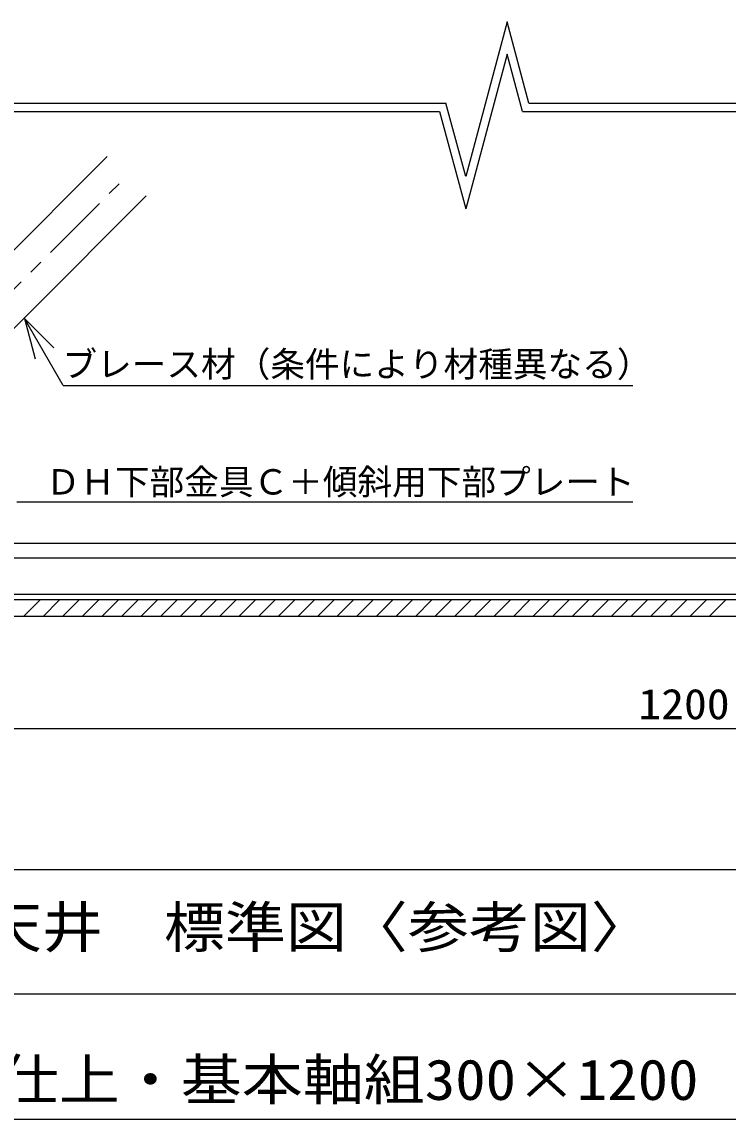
# Model space of a CAD drawing. Units: millimetres on the paper. Extents: x -203 to 207, y -139 to 146.
# Drawn here: x 87.3 to 138.3, y -139 to -59.9 of the extents above; entities that cross this region are included whole.
import ezdxf
from ezdxf.enums import TextEntityAlignment as Align

# ---------------------------------------------------------------- set-up
doc = ezdxf.new("R2010")
doc.units = ezdxf.units.MM
doc.linetypes.add('CHAIN1', pattern=[8, 5, -1, 1, -1])
doc.layers.add('F-0_図枠', color=134, linetype='Continuous')
doc.layers.add('F-1_レイアウト', color=134, linetype='Continuous')
doc.styles.add('ＭＳ ゴシック', font='')
doc.styles.get('ＭＳ ゴシック').set_extended_font_data('MS Gothic')

msp = doc.modelspace()

# ---------------------------------------------------------------- linework, layer by layer
at = {"layer": 'F-0_図枠'}
for p, q in [((-203.294, -121.039), (206.706, -121.039)), ((140.706, -130.039), (-15.294, -130.039)), ((-203.294, -139.039), (206.706, -139.039))]:
    msp.add_line(p, q, dxfattribs=at)
at = {"layer": 'F-1_レイアウト'}
for p, q in [((122.35, -59.889), (119.36, -71.048)), ((123.92, -65.748), (122.35, -59.889)), ((122.35, -62.208), (119.36, -73.367)), ((123.459, -66.348), (122.35, -62.208)), ((32.459, -66.348), (117.479, -66.348)), ((32.92, -65.748), (117.939, -65.748)), ((117.479, -66.348), (119.36, -73.367)), ((119.36, -71.048), (117.939, -65.748)), ((123.459, -66.348), (200.409, -66.348)), ((123.92, -65.748), (200.409, -65.748)), ((76.672, -86.416), (93.482, -69.605)), ((87.51, -81.287), (89.631, -83.409)), ((90.302, -86.122), (131.411, -86.122)), ((131.411, -94.536), (86.976, -94.536)), ((76.329, -97.485), (194.699, -97.485)), ((-44.313, -98.545), (194.699, -98.545)), ((200.409, -101.185), (-51.917, -101.185)), ((200.409, -101.585), (-51.917, -101.585)), ((87.444, -102.785), (88.644, -101.585)), ((88.858, -102.785), (90.058, -101.585)), ((90.272, -102.785), (91.472, -101.585)), ((90.607, -101.589), (90.612, -101.585)), ((91.687, -102.785), (92.887, -101.585)), ((93.101, -102.785), (94.301, -101.585)), ((94.515, -102.785), (95.715, -101.585)), ((95.929, -102.785), (97.129, -101.585)), ((97.343, -102.785), (98.543, -101.585)), ((98.758, -102.785), (99.958, -101.585)), ((100.172, -102.785), (101.372, -101.585)), ((101.586, -102.785), (102.786, -101.585)), ((103, -102.785), (104.2, -101.585)), ((104.414, -102.785), (105.614, -101.585)), ((105.829, -102.785), (107.029, -101.585)), ((106.164, -101.589), (106.168, -101.585)), ((107.243, -102.785), (108.443, -101.585)), ((108.657, -102.785), (109.857, -101.585)), ((110.071, -102.785), (111.271, -101.585)), ((111.486, -102.785), (112.686, -101.585)), ((112.9, -102.785), (114.1, -101.585)), ((114.314, -102.785), (115.514, -101.585)), ((115.728, -102.785), (116.928, -101.585)), ((117.142, -102.785), (118.342, -101.585)), ((118.557, -102.785), (119.757, -101.585)), ((119.971, -102.785), (121.171, -101.585)), ((121.385, -102.785), (122.585, -101.585)), ((121.72, -101.589), (121.724, -101.585)), ((122.799, -102.785), (123.999, -101.585)), ((124.213, -102.785), (125.413, -101.585)), ((125.628, -102.785), (126.828, -101.585)), ((127.042, -102.785), (128.242, -101.585)), ((128.456, -102.785), (129.656, -101.585)), ((129.87, -102.785), (131.07, -101.585)), ((131.285, -102.785), (132.485, -101.585)), ((132.699, -102.785), (133.899, -101.585)), ((134.113, -102.785), (135.313, -101.585)), ((135.527, -102.785), (136.727, -101.585)), ((136.941, -102.785), (138.141, -101.585)), ((200.409, -102.785), (-51.917, -102.785))]:
    msp.add_line(p, q, dxfattribs=at)
at = {"layer": 'F-1_レイアウト', "color": 2, "linetype": 'CHAIN1'}
msp.add_line((78.086, -87.83), (94.896, -71.019), dxfattribs=at)
at = {"layer": 'F-1_レイアウト'}
for points in [[(76.672, -86.416), (79.5, -89.244), (96.311, -72.434)], [(90.302, -86.122), (87.51, -81.287), (88.287, -84.185)], [(-44.801, -110.853), (75.199, -110.853), (195.199, -110.853)]]:
    msp.add_lwpolyline(points, dxfattribs=at)

# ---------------------------------------------------------------- texts
at = {"layer": 'F-0_図枠', "style": 'ＭＳ ゴシック', "width": 1.1}
for s, p in [('ダイケンハイブリッド天井\u3000標準図〈参考図〉', (40.374, -127.539)), ('【傾斜天井～吊元傾斜】直張仕上・基本軸組300×1200', (28.394, -138.539))]:
    msp.add_text(s, height=2.933, dxfattribs=at).set_placement(p, align=Align.BOTTOM_LEFT)
at = {"layer": 'F-1_レイアウト', "style": 'ＭＳ ゴシック'}
for s, p in [('ブレース材（条件により材種異なる）', (90.261, -86.045)), ('ＤＨ下部金具Ｃ＋傾斜用下部プレート', (89.049, -94.536))]:
    msp.add_text(s, height=1.833, dxfattribs=at).set_placement(p, align=Align.BOTTOM_LEFT)
at = {"layer": 'F-1_レイアウト', "style": 'ＭＳ ゴシック', "width": 1.1}
msp.add_text('1200', height=2.199, dxfattribs=at).set_placement((131.824, -110.853), align=Align.BOTTOM_LEFT)

doc.saveas('drawing.dxf')
